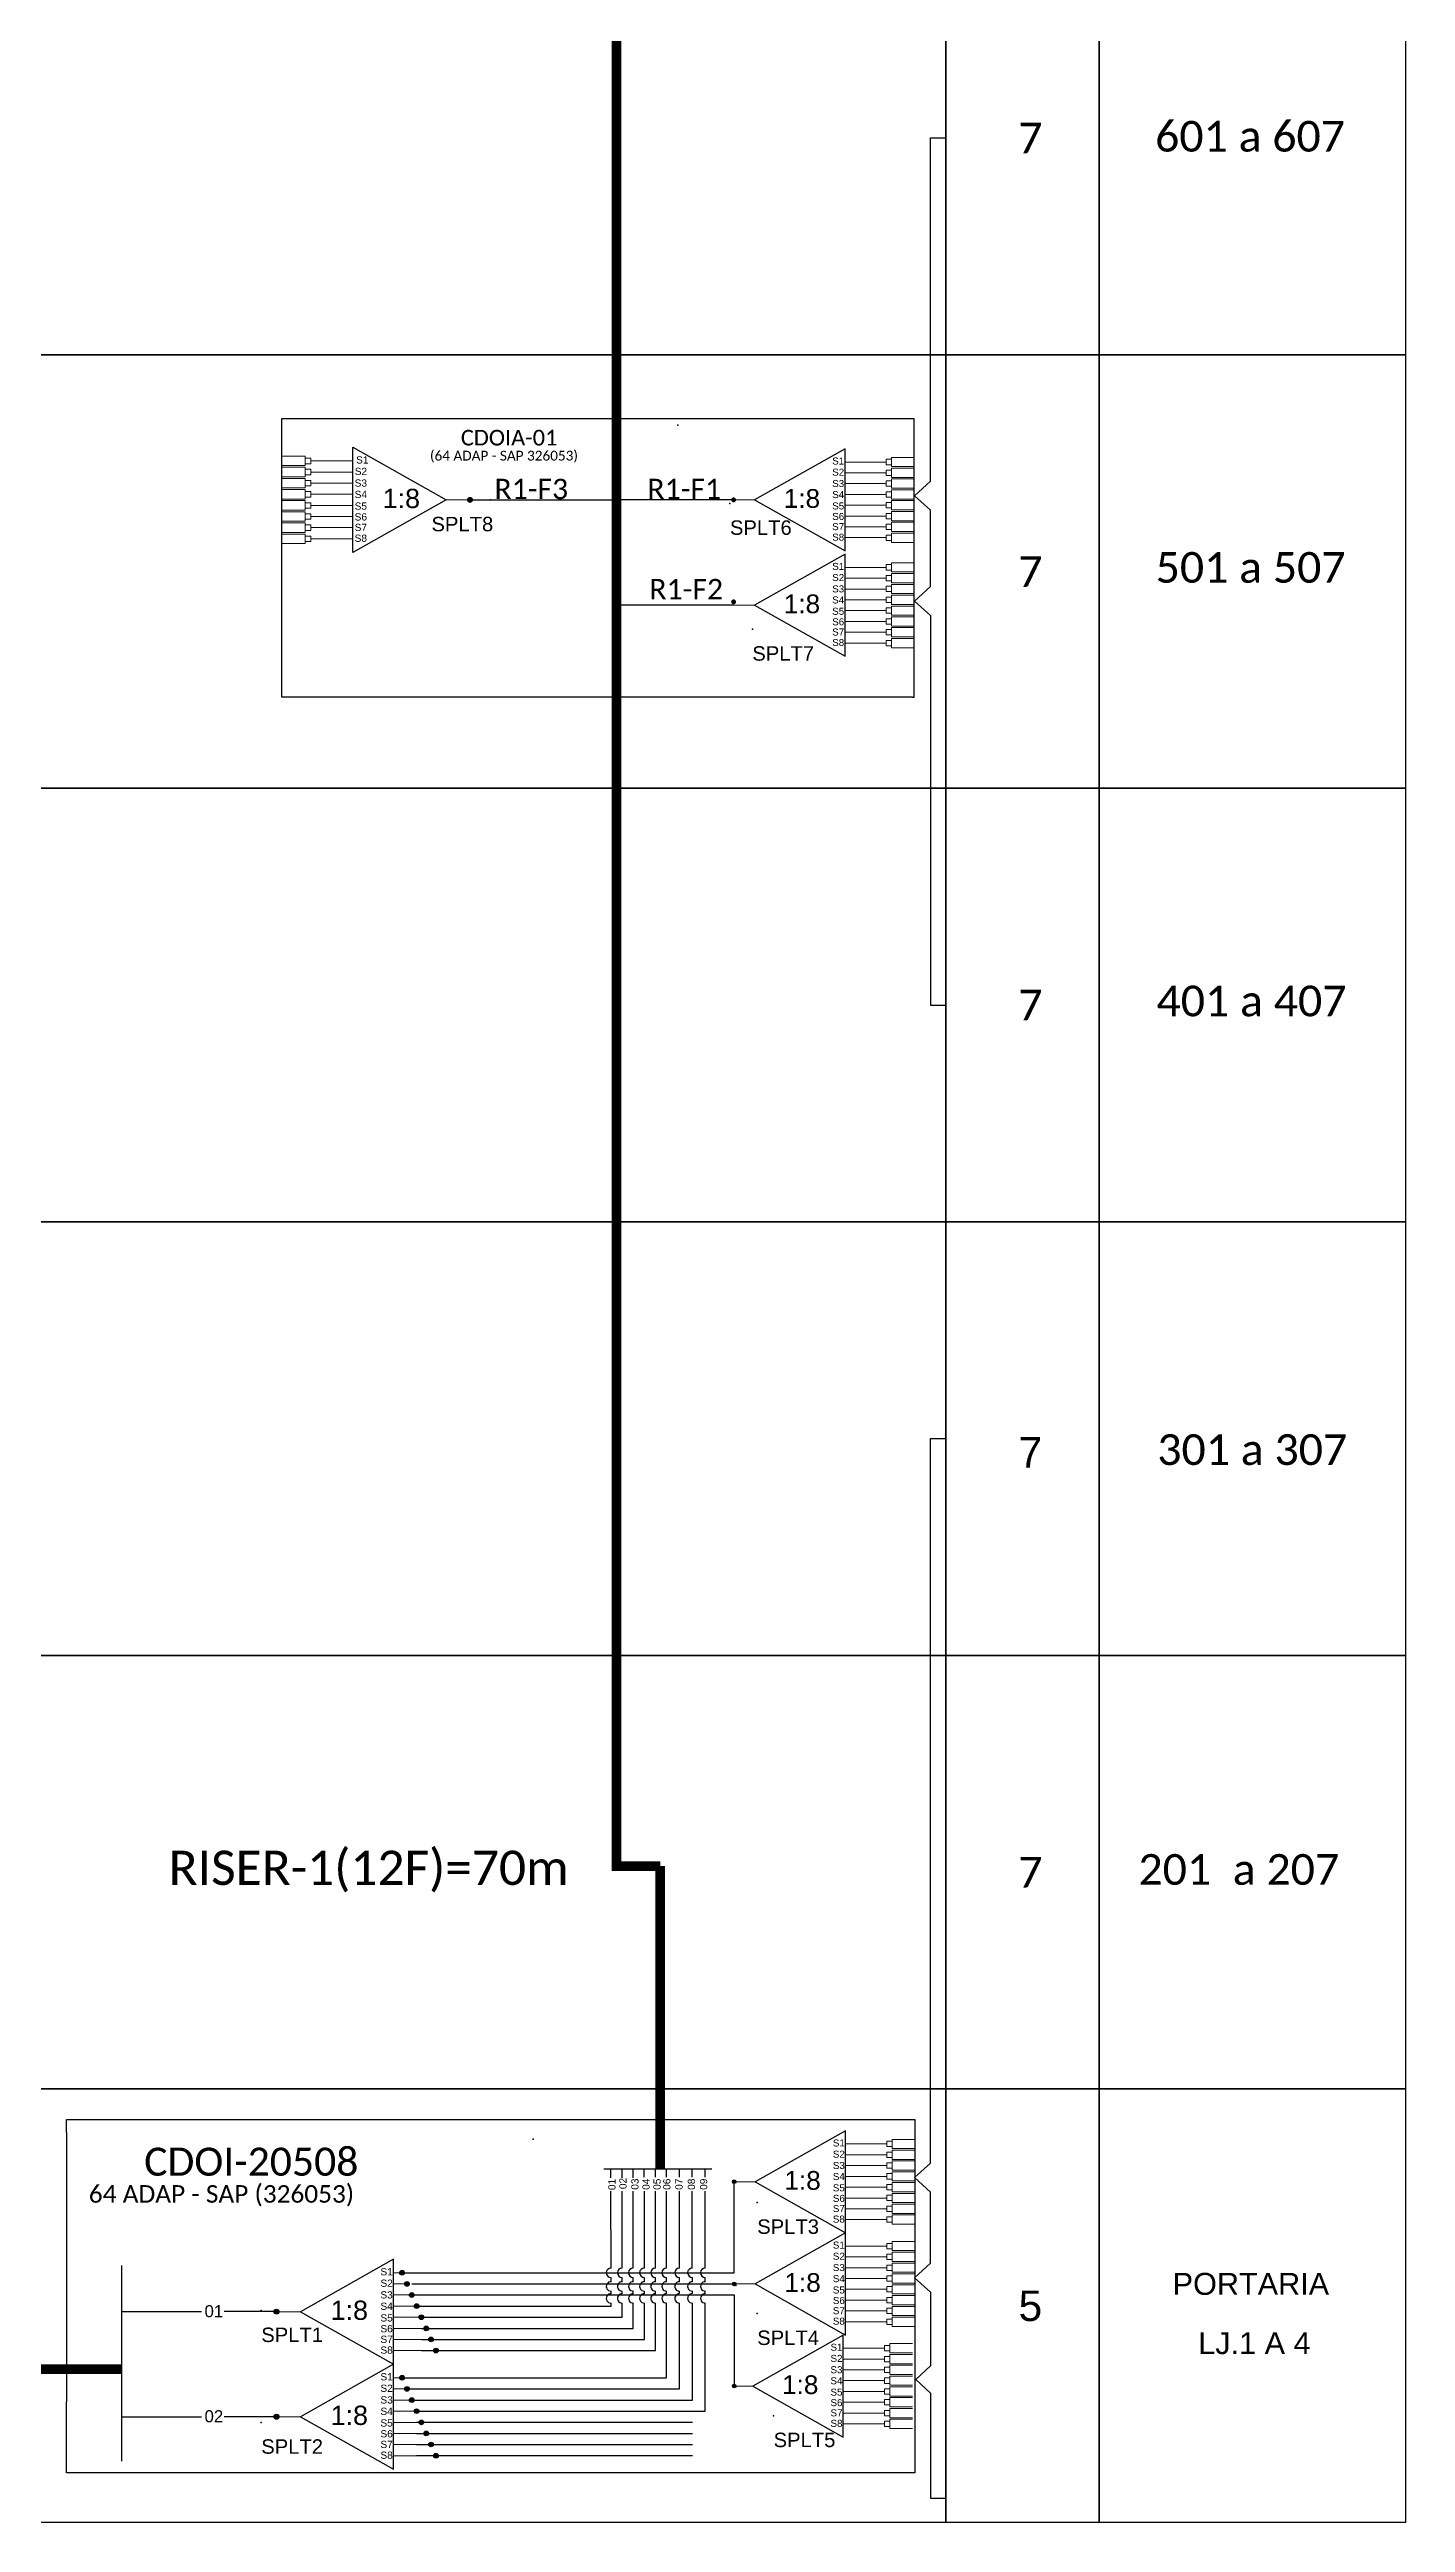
# Model space of a CAD drawing. Header units: metres. Extents: x -1.1 to 57.9, y 4.7 to 46.4.
# Drawn here: x 48.97 to 53.02, y 29.58 to 36.97 of the extents above; entities that cross this region are included whole.
import ezdxf
from ezdxf.enums import TextEntityAlignment as Align

# ---------------------------------------------------------------- set-up
doc = ezdxf.new("R2010")
doc.units = ezdxf.units.M
doc.styles.add('ARIAL', font='arial.ttf')
doc.styles.get("Standard").update_dxf_attribs({"font": 'arial.ttf'})
doc.styles.add('WMF-Calibri0', font='CALIBRI.TTF')
doc.linetypes.add('RESERVA', pattern='A,0.5,-0.15,["RESERVA",Standard,S=0.18,R=0,X=0,Y=-0.1],-1.3', length=1.95)

# ---------------------------------------------------------------- blocks, each defined once
blk = doc.blocks.new('SPLT_1-8_DIV_DIR')
h = blk.add_hatch(color=3)
h.dxf.hatch_style = 1
edge = h.paths.add_edge_path()
edge.add_arc((12.77, 4.04), 0.242, 0, 360)
h = blk.add_hatch(color=3)
h.dxf.hatch_style = 1
edge = h.paths.add_edge_path()
edge.add_arc((13.27, 2.88), 0.242, 0, 360)
h = blk.add_hatch(color=3)
h.dxf.hatch_style = 1
edge = h.paths.add_edge_path()
edge.add_arc((13.77, 1.73), 0.242, 0, 360)
h = blk.add_hatch(color=3)
h.dxf.hatch_style = 1
edge = h.paths.add_edge_path()
edge.add_arc((14.27, 0.58), 0.242, 0, 360)
h = blk.add_hatch(color=3)
h.dxf.hatch_style = 1
edge = h.paths.add_edge_path()
edge.add_arc((14.77, -0.58), 0.242, 0, 360)
h = blk.add_hatch(color=3)
h.dxf.hatch_style = 1
edge = h.paths.add_edge_path()
edge.add_arc((15.27, -1.73), 0.242, 0, 360)
h = blk.add_hatch(color=3)
h.dxf.hatch_style = 1
edge = h.paths.add_edge_path()
edge.add_arc((15.77, -2.88), 0.242, 0, 360)
h = blk.add_hatch(color=3)
h.dxf.hatch_style = 1
edge = h.paths.add_edge_path()
edge.add_arc((16.27, -4.04), 0.242, 0, 360)
at = {"color": 1}
blk.add_lwpolyline([(11.89, 5.45), (2.22, 0), (11.89, -5.45), (11.89, 5.45)], dxfattribs=at)
at = {"color": 7, "lineweight": 0}
for points in [[(12.77, 4.04), (11.89, 4.04)], [(11.89, 2.88), (13.27, 2.88)], [(11.89, 1.73), (13.77, 1.73)], [(11.89, 0.58), (14.27, 0.58)], [(11.89, -0.58), (14.77, -0.58)], [(11.89, -1.73), (15.27, -1.73)], [(11.89, -2.88), (15.77, -2.88)], [(11.89, -4.04), (16.27, -4.04)]]:
    blk.add_lwpolyline(points, dxfattribs=at)
at = {"color": 1, "lineweight": 0}
blk.add_lwpolyline([(2.22, 0), (0, 0)], dxfattribs=at)
at = {"color": 3}
for centre in [(12.77, 4.04), (13.27, 2.88), (13.77, 1.73), (14.27, 0.58), (14.77, -0.58), (15.27, -1.73), (15.77, -2.88), (16.27, -4.04)]:
    blk.add_circle(centre, 0.242, dxfattribs=at)
at = {"color": 1, "style": 'ARIAL'}
for s, height, p in [('S1', 0.75, (10.52, 3.77)), ('S2', 0.75, (10.52, 2.58)), ('1:8', 2, (5.35, -0.85)), ('S3', 0.75, (10.52, 1.37)), ('S4', 0.75, (10.52, 0.19)), ('S5', 0.75, (10.52, -1.02)), ('S6', 0.75, (10.52, -2.14)), ('S7', 0.75, (10.52, -3.24)), ('S8', 0.75, (10.52, -4.36))]:
    blk.add_text(s, height=height, dxfattribs=at).set_placement(p)
blk = doc.blocks.new('SPLITTER_')
blk.add_point((0, 0))
at = {"style": 'ARIAL', "flags": 4}
blk.add_attdef('SPLT', (0, -3.26), '', height=1.5, dxfattribs=at)
blk = doc.blocks.new('SPLT_1-8_SC-APC')
at = {"color": 1}
blk.add_lwpolyline([(-7.37, -2.1), (-17.04, -7.55), (-7.37, -13), (-7.37, -2.1)], dxfattribs=at)
at = {"color": 3, "lineweight": 0}
for points in [[(-2.99, -3.51), (-7.37, -3.51)], [(-7.37, -4.66), (-2.99, -4.66)], [(-2.41, -3.02), (-2.41, -4)], [(-2.41, -3.02), (0, -3.02)], [(-2.41, -4), (0, -4)], [(-2.41, -4.17), (-2.41, -5.16)], [(-2.41, -4.17), (0, -4.17)], [(-2.41, -5.16), (0, -5.16)], [(-7.37, -5.82), (-2.99, -5.82)], [(-7.37, -6.97), (-2.99, -6.97)], [(-2.41, -5.32), (-2.41, -6.31)], [(-2.41, -5.32), (0, -5.32)], [(-2.41, -6.31), (0, -6.31)], [(-2.41, -6.48), (-2.41, -7.46)], [(-2.41, -6.48), (0, -6.48)], [(-2.41, -7.46), (0, -7.46)], [(-2.41, -7.63), (-2.41, -8.62)], [(-2.41, -7.63), (0, -7.63)], [(-7.37, -8.12), (-2.99, -8.12)], [(-7.37, -9.28), (-2.99, -9.28)], [(-7.37, -10.43), (-2.99, -10.43)], [(-2.41, -8.62), (0, -8.62)], [(-2.41, -8.78), (-2.41, -9.77)], [(-2.41, -8.78), (0, -8.78)], [(-2.41, -9.77), (0, -9.77)], [(-2.41, -9.94), (-2.41, -10.92)], [(-2.41, -9.94), (0, -9.94)], [(-7.37, -11.58), (-2.99, -11.58)], [(-2.41, -10.92), (0, -10.92)], [(-2.41, -11.09), (-2.41, -12.08)], [(-2.41, -11.09), (0, -11.09)], [(-2.41, -12.08), (0, -12.08)]]:
    blk.add_lwpolyline(points, dxfattribs=at)
for points in [[(-2.99, -3.22), (-2.41, -3.22), (-2.41, -3.8), (-2.99, -3.8)], [(-2.99, -4.38), (-2.41, -4.38), (-2.41, -4.95), (-2.99, -4.95)], [(-2.99, -5.53), (-2.41, -5.53), (-2.41, -6.1), (-2.99, -6.1)], [(-2.99, -6.68), (-2.41, -6.68), (-2.41, -7.26), (-2.99, -7.26)], [(-2.99, -7.84), (-2.41, -7.84), (-2.41, -8.41), (-2.99, -8.41)], [(-2.99, -8.99), (-2.41, -8.99), (-2.41, -9.56), (-2.99, -9.56)], [(-2.99, -10.14), (-2.41, -10.14), (-2.41, -10.72), (-2.99, -10.72)], [(-2.99, -11.3), (-2.41, -11.3), (-2.41, -11.87), (-2.99, -11.87)]]:
    blk.add_lwpolyline(points, close=True, dxfattribs=at)
at = {"color": 1, "lineweight": 0}
blk.add_lwpolyline([(-17.04, -7.55), (-19.26, -7.55)], dxfattribs=at)
at = {"color": 1, "style": 'ARIAL'}
for s, height, p in [('S1', 0.75, (-8.74, -3.78)), ('S2', 0.75, (-8.74, -4.97)), ('1:8', 2, (-13.91, -8.4)), ('S3', 0.75, (-8.74, -6.18)), ('S4', 0.75, (-8.74, -7.36)), ('S5', 0.75, (-8.74, -8.57)), ('S6', 0.75, (-8.74, -9.69)), ('S7', 0.75, (-8.74, -10.78)), ('S8', 0.75, (-8.74, -11.9))]:
    blk.add_text(s, height=height, dxfattribs=at).set_placement(p)
blk = doc.blocks.new('A$C415C251F')
at = {"color": 3}
blk.add_point((0, 0), dxfattribs=at)
blk = doc.blocks.new('LEG_CDOIA8_C-SPLT_DIR')
at = {"color": 3}
blk.add_blockref('A$C415C251F', (0, 0), dxfattribs=at)
at = {"color": 1, "style": 'WMF-Calibri0', "flags": 4}
blk.add_attdef('CDO', (-26.84, -2.61), '', height=2, dxfattribs=at)
blk.add_attdef('MODELO', text='', height=1.5, dxfattribs=at).set_placement((-22.23, -4.54), align=Align.CENTER)
at = {"style": 'ARIAL', "flags": 4}
blk.add_attdef('SPLITAGEM', text='', height=1.5, dxfattribs=at).set_placement((-18.36, -12.59), align=Align.CENTER)
blk = doc.blocks.new('SPLT_1-8_SC-APC_ESQ')
at = {"color": 1}
blk.add_lwpolyline([(7.37, -2.1), (17.04, -7.55), (7.37, -13), (7.37, -2.1)], dxfattribs=at)
at = {"color": 3, "lineweight": 0}
for points in [[(2.41, -3.02), (0, -3.02)], [(2.41, -4), (0, -4)], [(2.41, -4.17), (0, -4.17)], [(2.41, -3.02), (2.41, -4)], [(2.41, -4.17), (2.41, -5.16)], [(2.99, -3.51), (7.37, -3.51)], [(7.37, -4.66), (2.99, -4.66)], [(2.41, -5.16), (0, -5.16)], [(2.41, -5.32), (0, -5.32)], [(2.41, -6.31), (0, -6.31)], [(2.41, -6.48), (0, -6.48)], [(2.41, -7.46), (0, -7.46)], [(2.41, -7.63), (0, -7.63)], [(2.41, -5.32), (2.41, -6.31)], [(2.41, -6.48), (2.41, -7.46)], [(2.41, -7.63), (2.41, -8.62)], [(7.37, -5.82), (2.99, -5.82)], [(7.37, -6.97), (2.99, -6.97)], [(2.41, -8.62), (0, -8.62)], [(2.41, -8.78), (0, -8.78)], [(2.41, -9.77), (0, -9.77)], [(2.41, -9.94), (0, -9.94)], [(2.41, -8.78), (2.41, -9.77)], [(2.41, -9.94), (2.41, -10.92)], [(7.37, -8.12), (2.99, -8.12)], [(7.37, -9.28), (2.99, -9.28)], [(2.41, -10.92), (0, -10.92)], [(2.41, -11.09), (0, -11.09)], [(2.41, -12.08), (0, -12.08)], [(2.41, -11.09), (2.41, -12.08)], [(7.37, -10.43), (2.99, -10.43)], [(7.37, -11.58), (2.99, -11.58)]]:
    blk.add_lwpolyline(points, dxfattribs=at)
for points in [[(2.99, -3.22), (2.41, -3.22), (2.41, -3.8), (2.99, -3.8)], [(2.99, -4.38), (2.41, -4.38), (2.41, -4.95), (2.99, -4.95)], [(2.99, -5.53), (2.41, -5.53), (2.41, -6.1), (2.99, -6.1)], [(2.99, -6.68), (2.41, -6.68), (2.41, -7.26), (2.99, -7.26)], [(2.99, -7.84), (2.41, -7.84), (2.41, -8.41), (2.99, -8.41)], [(2.99, -8.99), (2.41, -8.99), (2.41, -9.56), (2.99, -9.56)], [(2.99, -10.14), (2.41, -10.14), (2.41, -10.72), (2.99, -10.72)], [(2.99, -11.3), (2.41, -11.3), (2.41, -11.87), (2.99, -11.87)]]:
    blk.add_lwpolyline(points, close=True, dxfattribs=at)
at = {"color": 1, "lineweight": 0}
blk.add_lwpolyline([(17.04, -7.55), (19.26, -7.55)], dxfattribs=at)
at = {"color": 1, "style": 'ARIAL'}
for s, height, p in [('S2', 0.75, (7.56, -4.97)), ('S1', 0.75, (7.7, -3.78)), ('S3', 0.75, (7.55, -6.18)), ('S4', 0.75, (7.55, -7.36)), ('1:8', 2, (10.45, -8.4)), ('S5', 0.75, (7.55, -8.57)), ('S6', 0.75, (7.55, -9.69)), ('S7', 0.75, (7.55, -10.78)), ('S8', 0.75, (7.55, -11.9))]:
    blk.add_text(s, height=height, dxfattribs=at).set_placement(p)

msp = doc.modelspace()

# ---------------------------------------------------------------- hatches: boundary and pattern name
h = msp.add_hatch(color=3)
h.dxf.hatch_style = 1
edge = h.paths.add_edge_path()
edge.add_arc((50.2235, 35.6206), 0.00738, 0, 360)
h = msp.add_hatch(color=3)
h.dxf.hatch_style = 1
edge = h.paths.add_edge_path()
edge.add_arc((50.2235, 35.6206), 0.00738, 0, 360)
h = msp.add_hatch(color=3)
h.dxf.hatch_style = 1
edge = h.paths.add_edge_path()
edge.add_arc((51.0109, 35.6206), 0.00738, 0, 360)
h = msp.add_hatch(color=3)
h.dxf.hatch_style = 1
edge = h.paths.add_edge_path()
edge.add_arc((51.0109, 35.316), 0.00738, 0, 360)
h = msp.add_hatch(color=3)
h.dxf.hatch_style = 1
edge = h.paths.add_edge_path()
edge.add_arc((51.0127, 30.5975), 0.00532, 0, 360)
h = msp.add_hatch(color=3)
h.dxf.hatch_style = 1
edge = h.paths.add_edge_path()
edge.add_arc((51.0127, 30.2925), 0.00532, 0, 360)
h = msp.add_hatch(color=3)
h.dxf.hatch_style = 1
edge = h.paths.add_edge_path()
edge.add_arc((49.6455, 30.2095), 0.00738, 0, 360)
h = msp.add_hatch(color=3)
h.dxf.hatch_style = 1
edge = h.paths.add_edge_path()
edge.add_arc((51.0127, 29.9875), 0.00532, 0, 360)
h = msp.add_hatch(color=3)
h.dxf.hatch_style = 1
edge = h.paths.add_edge_path()
edge.add_arc((49.6455, 29.8956), 0.00738, 0, 360)

# ---------------------------------------------------------------- linework, layer by layer
at = {"color": 5, "const_width": 0.0288}
for points in [[(50.6613, 44.4929), (50.6613, 31.5403), (50.7918, 31.5403)], [(50.7918, 30.6364), (50.7918, 31.5403)]]:
    msp.add_lwpolyline(points, dxfattribs=at)
for points in [[(45.1482, 37.3489), (51.6454, 37.3489), (51.6454, 36.0541), (45.1482, 36.0541)], [(51.6454, 37.3489), (52.103, 37.3489), (52.103, 36.0541), (51.6454, 36.0541)], [(52.103, 37.3489), (53.0183, 37.3489), (53.0183, 36.0541), (52.103, 36.0541)], [(45.1482, 36.0541), (51.6454, 36.0541), (51.6454, 34.7592), (45.1482, 34.7592)], [(51.6454, 36.0541), (52.103, 36.0541), (52.103, 34.7592), (51.6454, 34.7592)], [(52.103, 36.0541), (53.0183, 36.0541), (53.0183, 34.7592), (52.103, 34.7592)], [(45.1482, 34.7592), (51.6454, 34.7592), (51.6454, 33.4643), (45.1482, 33.4643)], [(51.6454, 34.7592), (52.103, 34.7592), (52.103, 33.4643), (51.6454, 33.4643)], [(52.103, 34.7592), (53.0183, 34.7592), (53.0183, 33.4643), (52.103, 33.4643)], [(45.1482, 33.4643), (51.6454, 33.4643), (51.6454, 32.1694), (45.1482, 32.1694)], [(51.6454, 33.4643), (52.103, 33.4643), (52.103, 32.1694), (51.6454, 32.1694)], [(52.103, 33.4643), (53.0183, 33.4643), (53.0183, 32.1694), (52.103, 32.1694)], [(45.1482, 32.1694), (51.6454, 32.1694), (51.6454, 30.8745), (45.1482, 30.8745)], [(51.6454, 32.1694), (52.103, 32.1694), (52.103, 30.8745), (51.6454, 30.8745)], [(52.103, 32.1694), (53.0183, 32.1694), (53.0183, 30.8745), (52.103, 30.8745)], [(45.1482, 30.8745), (51.6454, 30.8745), (51.6454, 29.5796), (45.1482, 29.5796)], [(51.6454, 30.8745), (52.103, 30.8745), (52.103, 29.5796), (51.6454, 29.5796)], [(52.103, 30.8745), (53.0183, 30.8745), (53.0183, 29.5796), (52.103, 29.5796)]]:
    msp.add_lwpolyline(points, close=True)
at = {"color": 3}
for points in [[(51.599, 35.6766), (51.599, 36.7015), (51.6454, 36.7015)], [(51.599, 35.6766), (51.599, 35.6766), (51.5518, 35.6331), (51.5993, 35.5897), (51.5993, 35.5897)], [(51.599, 35.3617), (51.5993, 35.5897)], [(51.599, 35.3617), (51.599, 35.3617), (51.5518, 35.3183), (51.5993, 35.2749), (51.5993, 35.2749)], [(51.5993, 35.2749), (51.5993, 34.1117), (51.6454, 34.1117)], [(51.5991, 32.1694), (51.5991, 32.8168), (51.6454, 32.8168)], [(51.5991, 31.522), (51.5991, 32.1694)], [(51.5991, 30.8745), (51.5991, 31.522)], [(51.599, 30.6533), (51.5991, 30.8745)], [(51.599, 30.6533), (51.599, 30.6533), (51.5518, 30.6099), (51.5993, 30.5665), (51.5993, 30.5665)], [(51.5991, 30.4303), (51.5991, 30.5667)], [(51.5989, 30.354), (51.5991, 30.4303)], [(51.599, 30.354), (51.599, 30.354), (51.5518, 30.3106), (51.5993, 30.2672), (51.5993, 30.2672)], [(49.1834, 30.2095), (49.4217, 30.2095), (49.4217, 30.2095)], [(49.6382, 30.2095), (49.4887, 30.2095)], [(51.5993, 30.2672), (51.5993, 30.0473)], [(51.5993, 30.0473), (51.5549, 30.0064), (51.5993, 29.9659)], [(51.5993, 29.9659), (51.5993, 29.6529)], [(51.5993, 29.6529), (51.6454, 29.6529)]]:
    msp.add_lwpolyline(points, dxfattribs=at)
at = {"color": 1}
for points in [[(49.6614, 35.0314), (49.6614, 35.8637)], [(49.6614, 35.8637), (51.5501, 35.8637)], [(51.5501, 35.0314), (51.5501, 35.8637)], [(51.545, 35.0314), (49.6614, 35.0314)], [(51.545, 35.0314), (51.5501, 35.0314)], [(49.0178, 30.7445), (49.0178, 30.7835), (51.552, 30.7835), (51.552, 30.7445)], [(49.0178, 30.7445), (49.0178, 29.94)], [(51.552, 30.7445), (51.552, 29.7285)], [(49.1834, 29.7626), (49.1834, 30.3478)], [(51.552, 29.7285), (49.0178, 29.7285), (49.0178, 29.94)]]:
    msp.add_lwpolyline(points, dxfattribs=at)
at = {"color": 5}
for points in [[(50.2309, 35.6206), (50.2235, 35.6206)], [(50.2309, 35.6206), (50.6613, 35.6206)], [(51.0109, 35.6206), (50.6613, 35.6206)], [(51.0109, 35.306), (50.6613, 35.306)], [(50.0206, 30.3257), (51.0128, 30.3257), (51.0128, 30.5974)], [(50.6236, 30.6364), (50.7223, 30.6364)], [(50.6445, 30.6095), (50.6445, 30.6364)], [(50.6446, 30.6099), (50.6446, 30.6364)], [(50.6777, 30.6095), (50.6777, 30.6364)], [(50.7109, 30.6095), (50.7109, 30.6364)], [(50.7223, 30.6364), (50.9442, 30.6364)], [(50.7442, 30.6109), (50.7442, 30.6364)], [(50.7775, 30.6108), (50.7774, 30.6364)], [(50.8107, 30.6108), (50.8107, 30.6364)], [(50.8491, 30.6108), (50.8491, 30.6364)], [(50.8876, 30.6108), (50.8876, 30.6364)], [(50.9261, 30.6108), (50.9261, 30.6364)], [(50.9444, 30.6364), (50.9456, 30.6364)], [(50.6447, 30.3397), (50.6446, 30.5696)], [(50.6779, 30.3398), (50.6778, 30.5697)], [(50.7111, 30.3398), (50.7111, 30.5697)], [(50.7443, 30.3398), (50.7443, 30.5691)], [(50.7775, 30.3398), (50.7775, 30.5691)], [(50.8107, 30.3398), (50.8107, 30.5691)], [(50.8492, 30.3398), (50.8491, 30.5691)], [(50.8876, 30.3398), (50.8876, 30.5691)], [(50.9262, 30.3398), (50.9261, 30.5691)], [(50.0494, 30.2925), (50.5783, 30.2925)], [(50.5783, 30.2925), (51.0075, 30.2925)], [(50.6447, 30.299), (50.6447, 30.3116)], [(50.6779, 30.299), (50.6779, 30.3116)], [(50.7111, 30.299), (50.7111, 30.3116)], [(50.7443, 30.299), (50.7443, 30.3116)], [(50.7775, 30.299), (50.7775, 30.3116)], [(50.8107, 30.299), (50.8107, 30.3116)], [(50.8492, 30.299), (50.8492, 30.3116)], [(50.8877, 30.299), (50.8877, 30.3116)], [(50.9262, 30.299), (50.9262, 30.3116)], [(50.0529, 30.2593), (51.0128, 30.2593), (51.0128, 29.982)], [(50.0708, 30.226), (50.6447, 30.226), (50.6447, 30.2349)], [(50.0852, 30.1928), (50.678, 30.1928), (50.6779, 30.2349)], [(50.0996, 30.1596), (50.7112, 30.1596), (50.7111, 30.2349)], [(50.114, 30.1264), (50.7444, 30.1264), (50.7444, 30.2349)], [(50.1284, 30.0932), (50.7776, 30.0932), (50.7776, 30.235)], [(50.6447, 30.2631), (50.6447, 30.2708)], [(50.6779, 30.2631), (50.6779, 30.2708)], [(50.7111, 30.2631), (50.7111, 30.2708)], [(50.7443, 30.2631), (50.7443, 30.2708)], [(50.7776, 30.2631), (50.7775, 30.2708)], [(50.8108, 30.2631), (50.8108, 30.2708)], [(50.8108, 30.0118), (50.8108, 30.235)], [(50.8492, 30.2632), (50.8492, 30.2708)], [(50.8493, 30.0118), (50.8492, 30.235)], [(50.8877, 30.2632), (50.8877, 30.2708)], [(50.8877, 30.0119), (50.8877, 30.235)], [(50.9262, 30.2632), (50.9262, 30.2709)], [(50.9262, 30.0119), (50.9262, 30.235)], [(50.0782, 30.1928), (50.0852, 30.1928)], [(50.0276, 30.0118), (50.4188, 30.0118)], [(50.0638, 29.9122), (50.9262, 29.9122), (50.9262, 30.0119)], [(50.4188, 29.9454), (50.8878, 29.9454), (50.8877, 30.0119)], [(50.4188, 30.0118), (50.8108, 30.0118)], [(50.4188, 29.9786), (50.8493, 29.9786), (50.8493, 30.0118)], [(50.042, 29.9786), (50.4188, 29.9786)], [(50.0564, 29.9454), (50.4084, 29.9454)], [(50.4084, 29.9454), (50.4188, 29.9454)]]:
    msp.add_lwpolyline(points, dxfattribs=at)
for points in [[(50.0494, 30.2593), (50.0564, 30.2593)], [(50.0638, 30.226), (50.0708, 30.226)], [(50.0782, 30.1596), (50.0996, 30.1596)], [(50.0782, 30.1264), (50.1172, 30.1264)], [(50.0782, 30.0932), (50.1284, 30.0932)]]:
    msp.add_lwpolyline(points)
at = {"color": 1, "const_width": 0.0288}
msp.add_lwpolyline([(49.1834, 30.0381), (46.8835, 30.0381)], dxfattribs=at)
at = {"color": 2}
for points in [[(49.1834, 29.8956), (49.4217, 29.8956), (49.4217, 29.8956)], [(49.6382, 29.8956), (49.4887, 29.8956)]]:
    msp.add_lwpolyline(points, dxfattribs=at)
at = {"color": 8, "linetype": 'RESERVA', "ltscale": 0.1}
for points in [[(50.0638, 29.879), (50.8878, 29.879)], [(50.0638, 29.8458), (50.8878, 29.8458)], [(50.0638, 29.8126), (50.8878, 29.8126)], [(50.0638, 29.7794), (50.8878, 29.7794)]]:
    msp.add_lwpolyline(points, dxfattribs=at)
at = {"color": 3}
for centre, radius in [((50.2235, 35.6206), 0.00738), ((50.2235, 35.6206), 0.00738), ((51.0128, 30.5974), 0.00532), ((51.0128, 30.2923), 0.00532), ((49.6455, 30.2095), 0.00738), ((51.0128, 29.9873), 0.00532), ((49.6455, 29.8956), 0.00738)]:
    msp.add_circle(centre, radius, dxfattribs=at)
at = {"color": 5}
for centre, start, end in [((50.6447, 30.3256), 90.01591, 270.01591), ((50.6447, 30.2849), 89.96986, 270.06196), ((50.6779, 30.3257), 90.01591, 270.01591), ((50.6779, 30.2849), 89.96986, 270.06196), ((50.7111, 30.3257), 90.01591, 270.01591), ((50.7111, 30.2849), 89.96986, 270.06196), ((50.7443, 30.3257), 90.01591, 270.01591), ((50.7443, 30.2849), 89.96986, 270.06196), ((50.7775, 30.3257), 90.01591, 270.01591), ((50.7775, 30.2849), 89.96986, 270.06196), ((50.8107, 30.3257), 90.01591, 270.01591), ((50.8107, 30.2849), 89.96986, 270.06196), ((50.8492, 30.3257), 90.01591, 270.01591), ((50.8492, 30.2849), 89.96986, 270.06196), ((50.8877, 30.3257), 90.01591, 270.01591), ((50.8877, 30.2849), 89.96986, 270.06196), ((50.9262, 30.3257), 90.01591, 270.01591), ((50.9262, 30.2849), 89.96986, 270.06196), ((50.6447, 30.249), 89.9612, 270.07063), ((50.6779, 30.249), 89.9612, 270.07063), ((50.7111, 30.249), 89.9612, 270.07063), ((50.7443, 30.249), 89.9612, 270.07063), ((50.7775, 30.249), 89.9612, 270.07063), ((50.8107, 30.2491), 89.9612, 270.07063), ((50.8492, 30.2491), 89.9612, 270.07063), ((50.8877, 30.2491), 89.9612, 270.07063), ((50.9262, 30.2491), 89.9612, 270.07063)]:
    msp.add_arc(centre, 0.0141, start, end, dxfattribs=at)
msp.add_point((51.0176, 30.2877))

# ---------------------------------------------------------------- block references
at = {"color": 3}
ref = msp.add_blockref('LEG_CDOIA8_C-SPLT_DIR', (50.8445, 35.844), dxfattribs=dict(at, xscale=0.02337073689600001, yscale=0.02337073689600001, zscale=0.02337073689600001))
ref.add_attrib('CDO', 'CDOIA-01', (50.1961, 35.783), dxfattribs={"color": 1, "height": 0.04674, "style": 'WMF-Calibri0'})
ref.add_attrib('MODELO', '(64 ADAP - SAP 326053)', dxfattribs={"color": 1, "height": 0.029213, "style": 'WMF-Calibri0'}).set_placement((50.3249, 35.738), align=Align.CENTER)
for name, p, xscale, yscale, zscale in [('SPLT_1-8_SC-APC_ESQ', (49.6614, 35.838), 0.02879999999997221, 0.02879999999997221, 0.02879999999997221), ('SPLT_1-8_DIV_DIR', (49.6529, 30.2094), 0.02880000000000655, 0.02880000000000655, 0.02880000000000655), ('SPLT_1-8_DIV_DIR', (49.6529, 29.8956), 0.02880000000000655, 0.02880000000000655, 0.02880000000000655)]:
    msp.add_blockref(name, p, dxfattribs=dict(xscale=xscale, yscale=yscale, zscale=zscale))
at = {"color": 3, "xscale": 0.0279936, "yscale": 0.0279936, "zscale": 0.0279936}
for p in [(51.5501, 35.8319), (51.5501, 35.5172), (51.552, 30.8086), (51.552, 30.5036), (51.545, 30.1985)]:
    msp.add_blockref('SPLT_1-8_SC-APC', p, dxfattribs=at)
ref = msp.add_blockref('SPLITTER_', (50.2846, 35.6206), dxfattribs=dict(xscale=-0.02879999999997381, yscale=0.02879999999997381, zscale=0.02879999999997381))
ref.add_attrib('SPLT', 'SPLT8', (50.1084, 35.5267), dxfattribs={"height": 0.0432, "style": 'ARIAL'})
ref = msp.add_blockref('SPLITTER_', (51, 35.61), dxfattribs=dict(xscale=0.02880000000000655, yscale=0.02880000000000655, zscale=0.02880000000000655))
ref.add_attrib('SPLT', 'SPLT6', (51, 35.5161), dxfattribs={"height": 0.0432, "style": 'ARIAL'})
ref = msp.add_blockref('SPLITTER_', (51.0669, 35.2342), dxfattribs=dict(xscale=0.02880000000000655, yscale=0.02880000000000655, zscale=0.02880000000000655))
ref.add_attrib('SPLT', 'SPLT7', (51.0669, 35.1403), dxfattribs={"height": 0.0432, "style": 'ARIAL'})
at = {"color": 3}
ref = msp.add_blockref('LEG_CDOIA8_C-SPLT_DIR', (50.4118, 30.7248), dxfattribs=dict(at, xscale=0.04187078786379941, yscale=0.04187078786379941, zscale=0.04187078786379941))
ref.add_attrib('CDO', 'CDOI-20508', (49.2501, 30.6155), dxfattribs={"color": 1, "height": 0.08374, "style": 'WMF-Calibri0'})
ref.add_attrib('MODELO', '64 ADAP - SAP (326053)', dxfattribs={"color": 1, "height": 0.052338, "style": 'WMF-Calibri0'}).set_placement((49.481, 30.5349), align=Align.CENTER)
ref = msp.add_blockref('SPLITTER_', (51.0815, 30.5358), dxfattribs=dict(xscale=0.02880000000000655, yscale=0.02880000000000655, zscale=0.02880000000000655))
ref.add_attrib('SPLT', 'SPLT3', (51.0815, 30.4418), dxfattribs={"height": 0.0432, "style": 'ARIAL'})
ref = msp.add_blockref('SPLITTER_', (49.5999, 30.2126), dxfattribs=dict(xscale=0.02880000000000655, yscale=0.02880000000000655, zscale=0.02880000000000655))
ref.add_attrib('SPLT', 'SPLT1', (49.5999, 30.1187), dxfattribs={"height": 0.0432, "style": 'ARIAL'})
ref = msp.add_blockref('SPLITTER_', (51.0815, 30.2038), dxfattribs=dict(xscale=0.02880000000000655, yscale=0.02880000000000655, zscale=0.02880000000000655))
ref.add_attrib('SPLT', 'SPLT4', (51.0815, 30.1099), dxfattribs={"height": 0.0432, "style": 'ARIAL'})
ref = msp.add_blockref('SPLITTER_', (49.5999, 29.8789), dxfattribs=dict(xscale=0.02880000000000655, yscale=0.02880000000000655, zscale=0.02880000000000655))
ref.add_attrib('SPLT', 'SPLT2', (49.5999, 29.785), dxfattribs={"height": 0.0432, "style": 'ARIAL'})
ref = msp.add_blockref('SPLITTER_', (51.1305, 29.8988), dxfattribs=dict(xscale=0.02880000000000655, yscale=0.02880000000000655, zscale=0.02880000000000655))
ref.add_attrib('SPLT', 'SPLT5', (51.1305, 29.8048), dxfattribs={"height": 0.0432, "style": 'ARIAL'})

# ---------------------------------------------------------------- texts
for s, height, style, p in [('601 a 607', 0.09163, 'WMF-Calibri0', (52.2701, 36.6608)), ('501 a 507', 0.09163, 'WMF-Calibri0', (52.2718, 35.3731)), ('401 a 407', 0.09163, 'WMF-Calibri0', (52.2745, 34.0782)), ('301 a 307', 0.09163, 'WMF-Calibri0', (52.2767, 32.7382)), ('201  a 207', 0.09163, 'WMF-Calibri0', (52.2204, 31.4843)), ('PORTARIA', 0.06549, 'ARIAL', (52.3225, 30.2597)), ('LJ.1 A 4', 0.06549, 'ARIAL', (52.399, 30.0827))]:
    msp.add_text(s, height=height, dxfattribs=dict(style=style)).set_placement(p)
at = {"color": 5, "style": 'WMF-Calibri0'}
for s, height, p in [('R1-F3', 0.06084, (50.2964, 35.6228)), ('R1-F1', 0.06084, (50.7534, 35.6228)), ('R1-F2', 0.06084, (50.7592, 35.3236)), ('RISER-1(12F)=70m', 0.1024, (49.3232, 31.4838))]:
    msp.add_text(s, height=height, dxfattribs=at).set_placement(p)
at = {"style": 'ARIAL'}
for s, p in [('01', (50.6474, 30.5892)), ('02', (50.6804, 30.5922)), ('03', (50.7161, 30.5904)), ('04', (50.7493, 30.59)), ('05', (50.7821, 30.59)), ('06', (50.8114, 30.59)), ('07', (50.8478, 30.59)), ('08', (50.8849, 30.59)), ('09', (50.9213, 30.59))]:
    msp.add_text(s, height=0.0216, rotation=90, dxfattribs=at).set_placement(p, align=Align.MIDDLE_CENTER)
for s, p in [('01', (49.4583, 30.2109)), ('02', (49.4583, 29.8971))]:
    msp.add_text(s, height=0.036, dxfattribs=at).set_placement(p, align=Align.MIDDLE_CENTER)
at = {"flags": 12}
for tag, text, height, style, p in [('7', 'XX', 0.09163, 'WMF-Calibri0', (51.8975, 36.7015)), ('7', 'XX', 0.09163, 'WMF-Calibri0', (51.8975, 35.4066)), ('7', 'XX', 0.09163, 'WMF-Calibri0', (51.8975, 34.1117)), ('7', 'XX', 0.09096, 'ARIAL', (51.8975, 32.7758)), ('7', '7', 0.0916, 'WMF-Calibri0', (51.8975, 31.522)), ('5', 'XX', 0.09096, 'ARIAL', (51.8975, 30.2271))]:
    msp.add_attdef(tag, text=text, height=height, dxfattribs=dict(at, style=style)).set_placement(p, align=Align.MIDDLE_CENTER)

doc.saveas('drawing.dxf')
